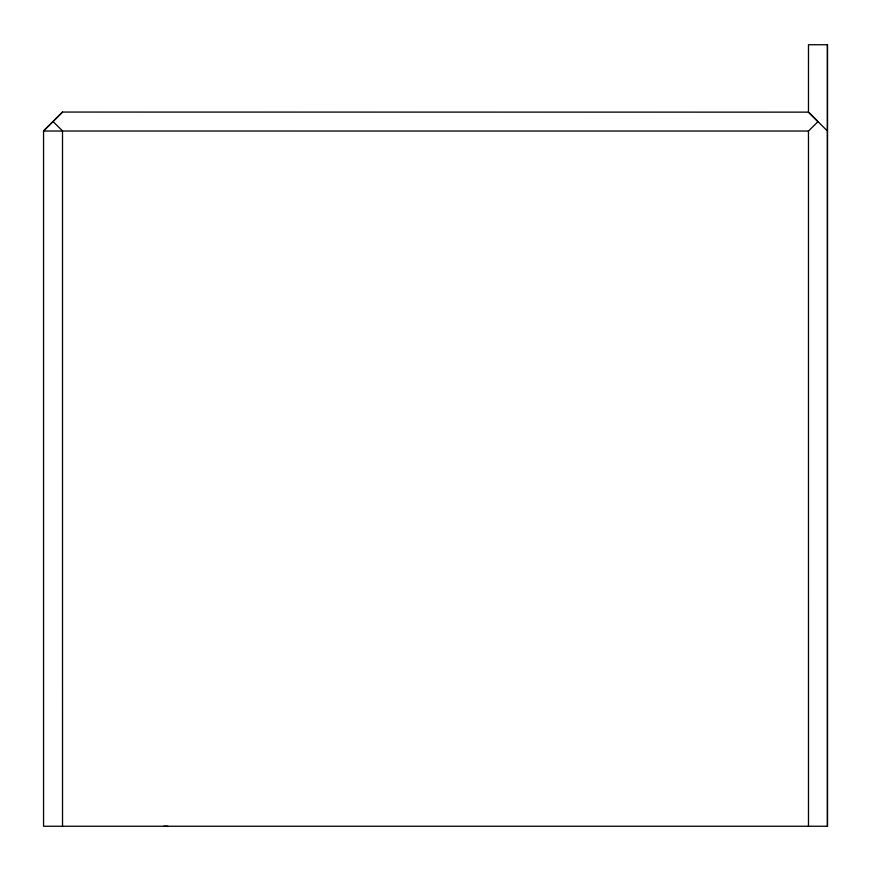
<?xml version="1.0" encoding="UTF-8"?>
<svg xmlns="http://www.w3.org/2000/svg" width="871" height="871" viewBox="0 0 871 871"><rect width="100%" height="100%" fill="white"/><g stroke="black" fill="none" stroke-linecap="round" stroke-linejoin="round"><path stroke-width="1.31" d="M827.45 826.252L827.439 131.031L808.473 112.141L808.484 44.737L827.45 44.737L827.45 826.252L43.561 826.252L43.55 130.879L62.516 112.065L808.473 112.141L817.869 121.581M827.45 44.737L827.439 131.031M62.516 112.054L43.55 131.02L808.473 131.031L818.021 121.613M163.683 826.241L165.751 826.241M166.372 826.241L167.809 826.241M52.989 121.515L62.505 130.879L62.527 826.263M808.473 131.031L808.484 826.252"/></g></svg>
